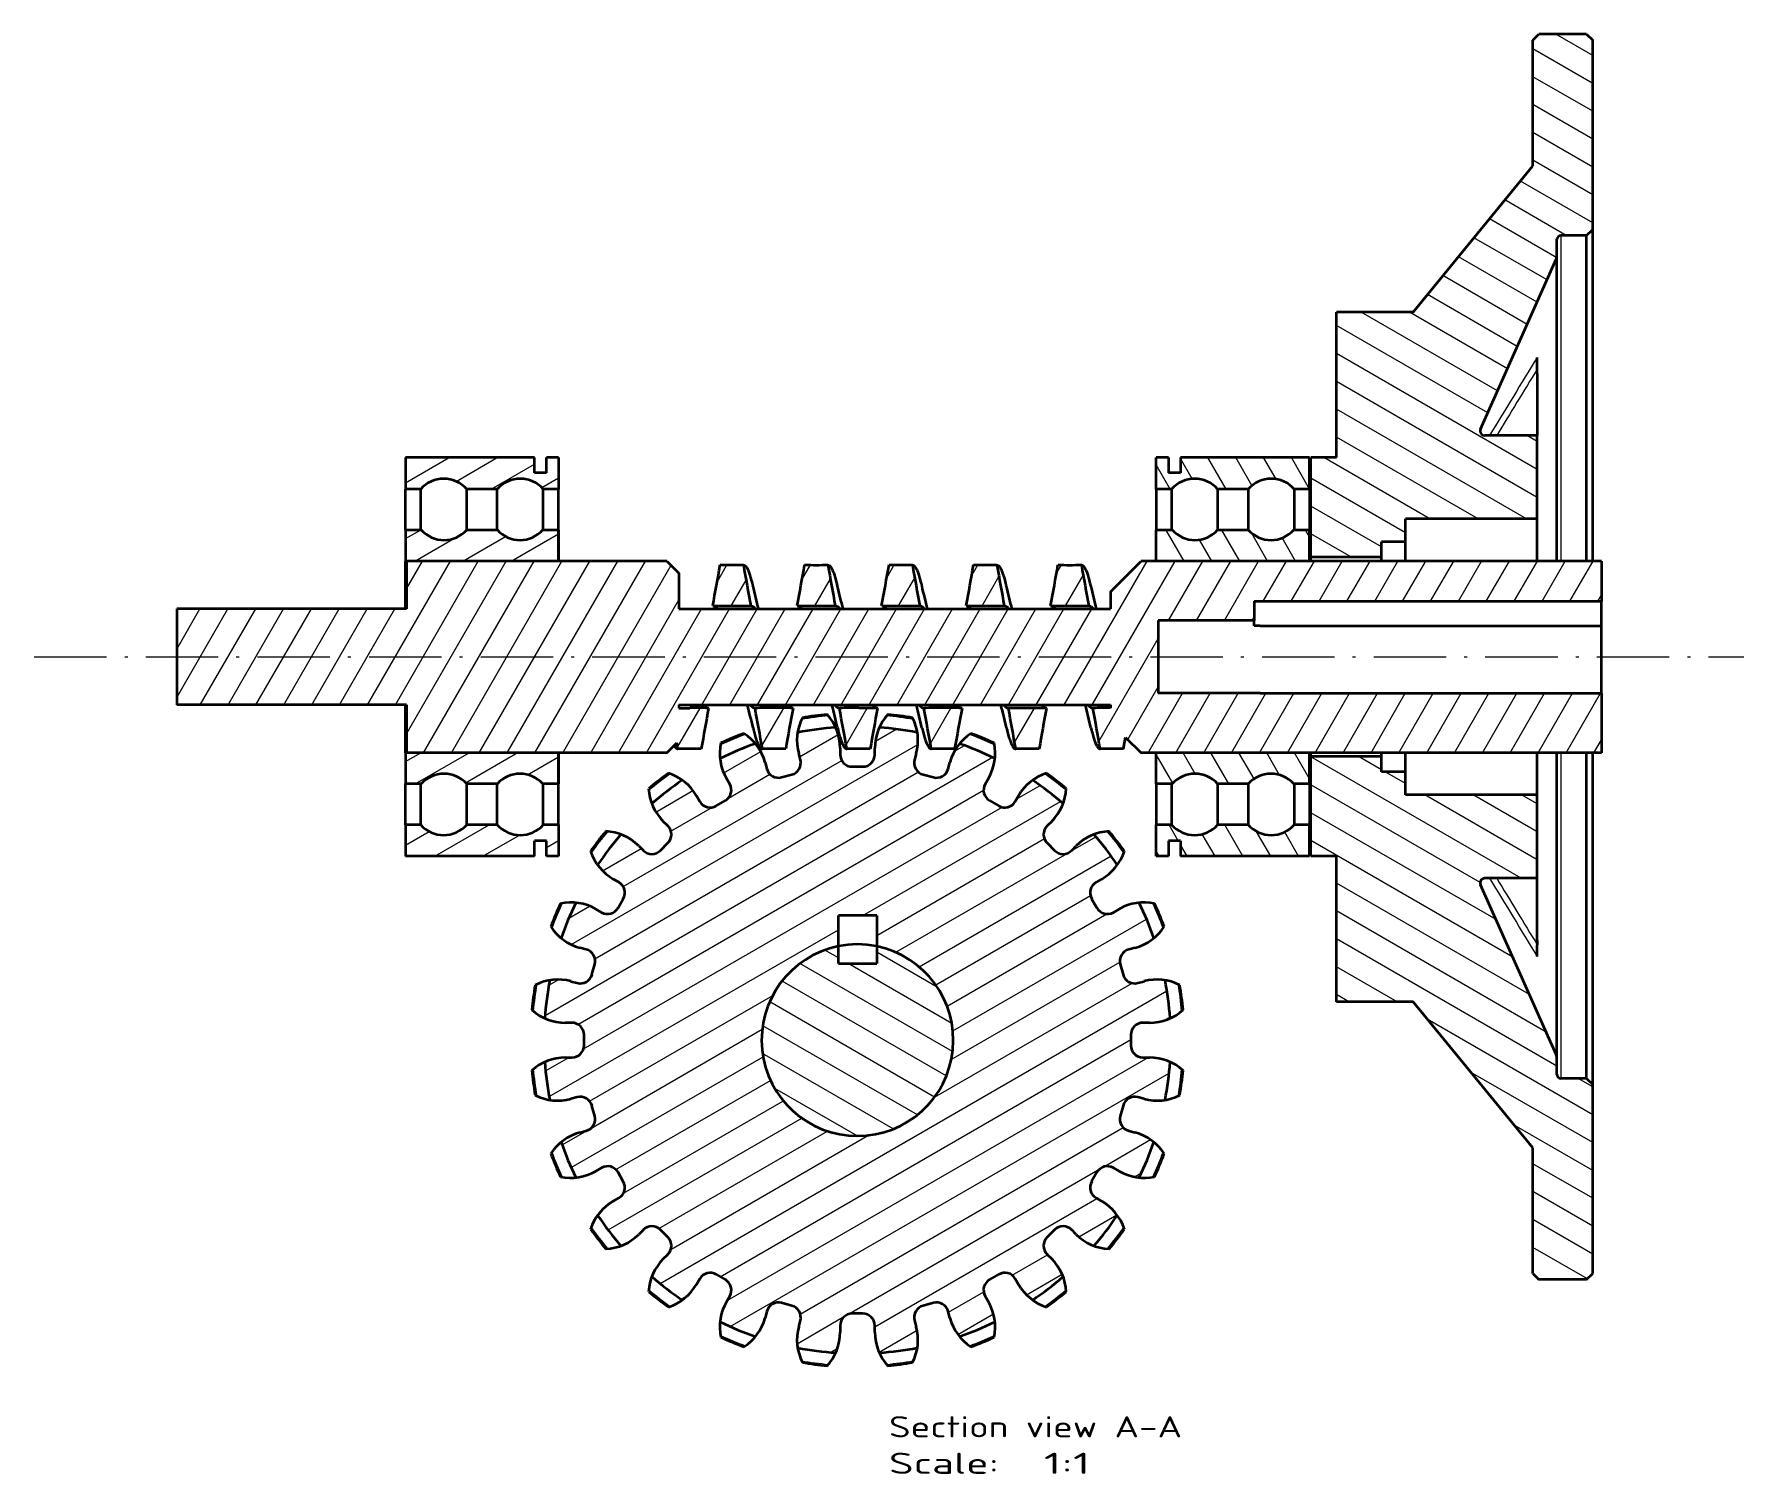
# Model space of a CAD drawing. Header units: millimetres. Extents: x -398 to 321, y -143 to 282.
# Drawn here: x -397.9 to -114.5, y -27.4 to 211.1 of the extents above; entities that cross this region are included whole.
import ezdxf
from ezdxf.enums import TextEntityAlignment as Align

# ---------------------------------------------------------------- set-up
doc = ezdxf.new("R2010")
doc.units = ezdxf.units.MM
doc.linetypes.add('DASHDOT', pattern=[18.5, 12, -3, 0.5, -3])
doc.layers.get('0').update_dxf_attribs({"lineweight": 13})
doc.styles.get("Standard").update_dxf_attribs({"font": 'isocp.shx'})

# ---------------------------------------------------------------- blocks, each defined once
blk = doc.blocks.new('BLOCK4')
at = {"color": 7, "lineweight": 13}
for s, width, p, p2 in [('Section view A-A', 1.037218, (120.44, 17.52), (169.01, 17.52)), ('Scale:', 1.228054, (120.44, 11.47), (138.65, 11.47)), ('  1:1', 1.097358, (138.65, 11.47), (153.83, 11.47))]:
    blk.add_text(s, height=3.5, dxfattribs=dict(at, width=width)).set_placement(p, p2, align=Align.FIT)
blk = doc.blocks.new('BLOCK5')
at = {"color": 7, "lineweight": 35}
for p, q in [((227.12, 249.03), (228.12, 250.03)), ((236.06, 250.03), (228.12, 250.03)), ((236.06, 250.03), (237.06, 249.03)), ((227.12, 228.19), (227.12, 249.03)), ((237.06, 217.69), (237.06, 249.03)), ((207.29, 203.99), (227.12, 228.19)), ((231.09, 213.04), (231.09, 215.93)), ((236.06, 216.69), (231.85, 216.69)), ((236.06, 216.69), (237.06, 217.69)), ((236.06, 162.71), (236.06, 216.69)), ((237.06, 162.71), (237.06, 217.69)), ((218.47, 184.59), (231.02, 212.73)), ((231.09, 162.71), (231.09, 213.04)), ((194.59, 179.86), (194.59, 203.99)), ((207.29, 203.99), (194.59, 203.99)), ((227.88, 194.54), (227.88, 196.47)), ((227.88, 193.82), (227.88, 194.54)), ((227.88, 193.82), (227.88, 183.52)), ((227.88, 183.52), (219.17, 183.52)), ((227.88, 169.7), (227.88, 183.52)), ((40.28, 179.86), (40.28, 174.65)), ((61.67, 179.86), (40.28, 179.86)), ((61.67, 177.32), (61.67, 179.86)), ((65.68, 179.86), (63.68, 179.86)), ((63.68, 177.32), (63.68, 179.86)), ((65.68, 179.86), (65.68, 174.65)), ((164.74, 174.65), (164.74, 179.86)), ((166.75, 179.86), (164.74, 179.86)), ((166.75, 179.86), (166.75, 177.32)), ((190.14, 179.86), (168.76, 179.86)), ((168.76, 179.86), (168.76, 177.32)), ((190.14, 174.65), (190.14, 179.86)), ((194.59, 179.86), (190.37, 179.86)), ((190.37, 163.35), (190.37, 179.86)), ((63.68, 177.32), (61.67, 177.32)), ((168.76, 177.32), (166.75, 177.32)), ((40.28, 167.87), (40.28, 174.65)), ((42.82, 174.65), (40.28, 174.65)), ((42.82, 167.87), (42.82, 174.65)), ((50.44, 167.87), (50.44, 174.65)), ((55.52, 174.65), (50.44, 174.65)), ((55.52, 174.61), (55.52, 174.65)), ((55.52, 171.65), (55.52, 174.61)), ((63.14, 174.61), (63.14, 174.65)), ((65.68, 174.65), (63.14, 174.65)), ((63.14, 171.65), (63.14, 174.61)), ((65.68, 162.71), (65.68, 174.65)), ((164.74, 174.65), (164.74, 171.24)), ((167.28, 174.65), (164.74, 174.65)), ((167.28, 174.65), (167.28, 172.24)), ((174.9, 174.65), (174.9, 172.24)), ((179.98, 174.65), (174.9, 174.65)), ((179.98, 174.65), (179.98, 171.24)), ((187.6, 174.65), (187.6, 171.24)), ((190.14, 174.65), (187.6, 174.65)), ((190.14, 174.65), (190.14, 171.24)), ((55.52, 167.87), (55.52, 171.65)), ((63.14, 167.87), (63.14, 171.65)), ((164.74, 171.24), (164.74, 167.87)), ((167.28, 172.24), (167.28, 171.24)), ((167.28, 171.24), (167.28, 167.87)), ((174.9, 172.24), (174.9, 171.24)), ((174.9, 171.24), (174.9, 167.87)), ((179.98, 171.24), (179.98, 167.87)), ((187.6, 171.24), (187.6, 167.87)), ((190.14, 171.24), (190.14, 162.71)), ((40.28, 167.87), (40.28, 162.71)), ((42.92, 167.87), (40.28, 167.87)), ((55.52, 167.87), (50.44, 167.87)), ((65.68, 167.87), (63.05, 167.87)), ((65.68, 167.87), (65.68, 162.71)), ((164.74, 162.71), (164.74, 167.87)), ((167.38, 167.87), (164.74, 167.87)), ((179.98, 167.87), (174.9, 167.87)), ((190.14, 167.87), (187.51, 167.87)), ((190.14, 162.71), (190.14, 167.87)), ((227.88, 169.7), (206.03, 169.7)), ((206.03, 165.89), (206.03, 169.7)), ((227.88, 162.71), (227.88, 169.7)), ((206.03, 165.89), (202.07, 165.89)), ((202.07, 163.35), (202.07, 165.89)), ((206.03, 162.71), (206.03, 165.89)), ((40.28, 154.79), (40.28, 162.71)), ((65.68, 162.71), (40.28, 162.71)), ((83.61, 162.71), (40.48, 162.71)), ((40.48, 162.71), (40.48, 154.79)), ((83.61, 162.71), (85.61, 160.71)), ((157.12, 157.63), (162.2, 162.71)), ((238.5, 162.71), (162.2, 162.71)), ((190.14, 162.71), (164.74, 162.71)), ((190.37, 162.71), (190.37, 163.35)), ((202.07, 163.35), (190.37, 163.35)), ((202.07, 162.71), (202.07, 163.35)), ((238.5, 162.71), (238.5, 156.05)), ((85.61, 160.71), (85.61, 154.79)), ((157.12, 157.63), (157.12, 154.79)), ((180.94, 156.05), (238.5, 156.05)), ((180.94, 156.05), (180.94, 152.87)), ((238.5, 151.97), (238.5, 156.05)), ((40.48, 154.79), (2.38, 154.79)), ((2.38, 154.79), (2.38, 138.89)), ((85.61, 154.79), (157.12, 154.79)), ((180.94, 152.87), (165.07, 152.87)), ((165.07, 152.87), (165.07, 140.81)), ((180.94, 151.97), (180.94, 152.87)), ((181.96, 151.97), (180.94, 151.97)), ((181.96, 151.97), (238.5, 151.97)), ((238.5, 141.54), (238.5, 151.97)), ((40.48, 138.89), (2.38, 138.89)), ((40.28, 130.96), (40.28, 138.89)), ((40.48, 138.89), (40.48, 130.96)), ((85.61, 138.89), (157.12, 138.89)), ((85.61, 138.89), (85.61, 138.37)), ((157.12, 138.89), (157.12, 138.37)), ((181.96, 140.81), (165.07, 140.81)), ((181.96, 140.81), (238.5, 140.81)), ((238.5, 140.81), (238.5, 141.54)), ((238.5, 140.81), (238.5, 130.96)), ((85.61, 138.37), (87.41, 138.37)), ((159.31, 131.6), (159.65, 133.51)), ((159.65, 133.51), (162.2, 130.96)), ((40.28, 130.96), (40.28, 125.8)), ((65.68, 130.96), (40.28, 130.96)), ((83.61, 130.96), (40.48, 130.96)), ((65.68, 119.03), (65.68, 130.96)), ((65.68, 130.96), (65.68, 125.8)), ((83.61, 130.96), (85.27, 132.62)), ((85.45, 131.6), (85.27, 132.62)), ((105.74, 129.79), (105.47, 130.83)), ((112.33, 131.73), (112.33, 130.66)), ((118.09, 130.66), (118.09, 131.73)), ((124.96, 130.83), (124.68, 129.79)), ((238.5, 130.96), (162.2, 130.96)), ((190.14, 130.96), (164.74, 130.96)), ((164.74, 125.8), (164.74, 130.96)), ((190.14, 130.96), (190.14, 119.03)), ((190.14, 125.8), (190.14, 130.96)), ((190.37, 130.33), (190.37, 130.96)), ((202.07, 130.33), (202.07, 130.96)), ((206.03, 127.79), (206.03, 130.96)), ((227.88, 123.98), (227.88, 130.96)), ((231.09, 128.2), (231.09, 130.96)), ((236.06, 127.17), (236.06, 130.96)), ((237.06, 126.89), (237.06, 130.96)), ((99.91, 129.34), (100.18, 128.3)), ((114.33, 128.66), (116.09, 128.66)), ((130.24, 128.3), (130.52, 129.34)), ((190.37, 113.82), (190.37, 130.33)), ((202.07, 130.33), (190.37, 130.33)), ((202.07, 127.79), (202.07, 130.33)), ((206.03, 127.79), (202.07, 127.79)), ((206.03, 123.98), (206.03, 127.79)), ((231.09, 80.64), (231.09, 128.2)), ((40.28, 119.03), (40.28, 125.8)), ((42.92, 125.8), (40.28, 125.8)), ((42.82, 119.03), (42.82, 125.8)), ((50.44, 119.03), (50.44, 125.8)), ((55.52, 125.8), (50.44, 125.8)), ((55.52, 123.56), (55.52, 125.8)), ((65.68, 125.8), (63.05, 125.8)), ((63.14, 123.56), (63.14, 125.8)), ((94.04, 125.76), (93.51, 126.69)), ((102.63, 126.89), (104.33, 127.34)), ((126.09, 127.34), (127.79, 126.89)), ((136.92, 126.69), (136.38, 125.76)), ((164.74, 125.8), (164.74, 119.03)), ((167.38, 125.8), (164.74, 125.8)), ((167.28, 125.8), (167.28, 124.34)), ((174.9, 125.8), (174.9, 124.34)), ((179.98, 125.8), (174.9, 125.8)), ((179.98, 125.8), (179.98, 119.03)), ((190.14, 125.8), (187.51, 125.8)), ((187.6, 125.8), (187.6, 119.03)), ((236.06, 76.99), (236.06, 127.17)), ((237.06, 75.99), (237.06, 126.89)), ((55.52, 119.38), (55.52, 123.56)), ((63.14, 119.38), (63.14, 123.56)), ((88.52, 123.81), (89.06, 122.88)), ((91.79, 122.15), (93.31, 123.03)), ((137.11, 123.03), (138.63, 122.15)), ((141.37, 122.88), (141.9, 123.81)), ((167.28, 124.34), (167.28, 119.64)), ((174.9, 124.34), (174.9, 119.64)), ((227.88, 123.98), (206.03, 123.98)), ((227.88, 110.16), (227.88, 123.98)), ((42.82, 119.03), (40.28, 119.03)), ((40.28, 119.03), (40.28, 113.82)), ((55.52, 119.03), (50.44, 119.03)), ((55.52, 119.03), (55.52, 119.38)), ((63.14, 119.03), (63.14, 119.38)), ((65.68, 119.03), (63.14, 119.03)), ((65.68, 119.03), (65.68, 113.82)), ((83.78, 118.83), (83.03, 119.59)), ((147.4, 119.59), (146.64, 118.83)), ((167.28, 119.03), (164.74, 119.03)), ((164.74, 113.82), (164.74, 119.03)), ((167.28, 119.64), (167.28, 119.03)), ((174.9, 119.64), (174.9, 119.03)), ((179.98, 119.03), (174.9, 119.03)), ((190.14, 119.03), (187.6, 119.03)), ((190.14, 113.82), (190.14, 119.03)), ((63.68, 116.36), (61.67, 116.36)), ((61.67, 113.82), (61.67, 116.36)), ((63.68, 113.82), (63.68, 116.36)), ((166.75, 116.36), (166.75, 113.82)), ((168.76, 116.36), (166.75, 116.36)), ((168.76, 116.36), (168.76, 113.82)), ((61.67, 113.82), (40.28, 113.82)), ((65.68, 113.82), (63.68, 113.82)), ((78.96, 115.52), (79.72, 114.76)), ((82.54, 114.76), (83.78, 116.01)), ((146.64, 116.01), (147.88, 114.76)), ((150.71, 114.76), (151.47, 115.52)), ((166.75, 113.82), (164.74, 113.82)), ((190.14, 113.82), (168.76, 113.82)), ((194.59, 113.82), (190.37, 113.82)), ((194.59, 89.69), (194.59, 113.82)), ((75.67, 109.49), (74.74, 110.03)), ((155.68, 110.03), (154.76, 109.49)), ((231.02, 80.95), (218.47, 109.08)), ((227.88, 110.16), (219.17, 110.16)), ((227.88, 99.86), (227.88, 110.16)), ((71.86, 105.04), (72.79, 104.51)), ((75.52, 105.24), (76.4, 106.76)), ((154.02, 106.76), (154.9, 105.24)), ((157.63, 104.51), (158.56, 105.04)), ((112.04, 98.89), (112.04, 103.99)), ((118.39, 103.99), (112.04, 103.99)), ((118.39, 103.99), (118.39, 98.89)), ((227.88, 99.86), (227.88, 99.14)), ((70.25, 98.37), (69.21, 98.64)), ((112.04, 96.04), (112.04, 98.89)), ((118.39, 98.89), (118.39, 96.04)), ((161.21, 98.64), (160.18, 98.37)), ((227.88, 97.21), (227.88, 99.14)), ((71.21, 94.22), (71.66, 95.92)), ((112.04, 96.04), (118.39, 96.04)), ((158.76, 95.92), (159.22, 94.22)), ((67.72, 93.08), (68.76, 92.81)), ((161.67, 92.81), (162.7, 93.08)), ((207.29, 89.69), (194.59, 89.69)), ((227.12, 65.48), (207.29, 89.69)), ((67.89, 86.22), (66.82, 86.22)), ((163.61, 86.22), (162.53, 86.22)), ((69.89, 82.46), (69.89, 84.22)), ((160.53, 84.22), (160.53, 82.46)), ((66.82, 80.46), (67.89, 80.46)), ((162.53, 80.46), (163.61, 80.46)), ((231.09, 77.75), (231.09, 80.64)), ((236.06, 76.99), (231.85, 76.99)), ((236.06, 76.99), (237.06, 75.99)), ((68.76, 73.87), (67.72, 73.59)), ((162.7, 73.59), (161.67, 73.87)), ((237.06, 44.65), (237.06, 75.99)), ((71.66, 70.76), (71.21, 72.46)), ((159.22, 72.46), (158.76, 70.76)), ((69.21, 68.03), (70.25, 68.31)), ((160.18, 68.31), (161.21, 68.03)), ((227.12, 44.65), (227.12, 65.48)), ((72.79, 62.17), (71.86, 61.63)), ((76.4, 59.92), (75.52, 61.44)), ((154.9, 61.44), (154.02, 59.92)), ((158.56, 61.63), (157.63, 62.17)), ((74.74, 56.65), (75.67, 57.18)), ((154.76, 57.18), (155.68, 56.65)), ((79.72, 51.91), (78.96, 51.15)), ((83.78, 50.67), (82.54, 51.91)), ((147.88, 51.91), (146.64, 50.67)), ((151.47, 51.15), (150.71, 51.91)), ((83.03, 47.08), (83.78, 47.84)), ((146.64, 47.84), (147.4, 47.08)), ((89.06, 43.79), (88.52, 42.87)), ((93.31, 43.65), (91.79, 44.53)), ((138.63, 44.53), (137.11, 43.65)), ((141.9, 42.87), (141.37, 43.79)), ((227.12, 44.65), (228.12, 43.65)), ((236.06, 43.65), (228.12, 43.65)), ((236.06, 43.65), (237.06, 44.65)), ((93.51, 39.99), (94.04, 40.92)), ((104.33, 39.33), (102.63, 39.79)), ((127.79, 39.79), (126.09, 39.33)), ((136.38, 40.92), (136.92, 39.99)), ((100.18, 38.37), (99.91, 37.34)), ((105.47, 35.85), (105.74, 36.88)), ((116.09, 38.02), (114.33, 38.02)), ((124.68, 36.88), (124.96, 35.85)), ((130.52, 37.34), (130.24, 38.37)), ((112.33, 36.02), (112.33, 34.94)), ((118.09, 34.94), (118.09, 36.02))]:
    blk.add_line(p, q, dxfattribs=at)
at = {"color": 7, "lineweight": 13}
for p, q in [((231.85, 162.71), (231.85, 216.69)), ((231.02, 162.71), (231.02, 212.73)), ((218.47, 184.59), (218.47, 183.97)), ((231.02, 128.29), (231.02, 130.96)), ((231.85, 127.17), (231.85, 130.96)), ((231.02, 80.95), (231.02, 128.29)), ((231.85, 76.99), (231.85, 127.17)), ((218.47, 109.71), (218.47, 109.08))]:
    blk.add_line(p, q, dxfattribs=at)
at = {"color": 7, "lineweight": 35}
for centre, radius, start, end in [((231.85, 215.93), 0.762, 90, 180), ((230.32, 213.04), 0.762, 335.9609, 359.9999), ((219.17, 184.28), 0.762, 155.9606, 180.1011), ((219.17, 184.28), 0.762, 180.1008, 270), ((46.63, 171.29), 5.08, 41.4097, 138.5904), ((59.33, 171.29), 5.08, 41.4097, 138.5904), ((171.09, 171.29), 5.08, 41.4096, 138.5904), ((183.79, 171.29), 5.08, 41.4097, 138.5904), ((46.68, 171.29), 5.08, 222.1987, 317.8013), ((59.29, 171.29), 5.08, 222.1987, 317.8013), ((171.14, 171.29), 5.08, 222.1987, 317.8013), ((183.75, 171.29), 5.08, 222.1987, 317.8013), ((-544.98, 273.48), 647.09, 349.47717, 350.08638), ((94.38, 1305.04), 1142.96, 269.9031, 270.09693), ((733.46, 273.44), 646.81, 189.91372, 190.52319), ((-530.97, 273.48), 647.08, 349.47717, 350.08638), ((108.38, 1305.04), 1142.97, 269.9031, 270.09693), ((747.46, 273.44), 646.81, 189.91372, 190.5232), ((-516.99, 273.48), 647.09, 349.47719, 350.08639), ((122.38, 1305.03), 1142.95, 269.90312, 270.09695), ((761.47, 273.44), 646.82, 189.91373, 190.52319), ((-502.98, 273.48), 647.09, 349.47719, 350.0864), ((136.38, 1305.03), 1142.95, 269.9031, 270.09693), ((775.47, 273.44), 646.81, 189.91373, 190.5232), ((-488.93, 273.47), 647.03, 349.47715, 350.0864), ((150.38, 1305.02), 1142.95, 269.90313, 270.09696), ((789.54, 273.45), 646.88, 189.91377, 190.52317), ((217.32, 185.69), 122.5, 192.7895, 194.6111), ((231.32, 185.69), 122.5, 192.7895, 194.6111), ((245.31, 185.69), 122.5, 192.7894, 194.6111), ((259.32, 185.69), 122.5, 192.7894, 194.6111), ((273.32, 185.69), 122.5, 192.7895, 194.6111), ((94.38, 807.74), 652.44, 269.72289, 269.99734), ((94.38, 807.73), 652.43, 269.99744, 270.27715), ((108.38, 807.75), 652.45, 269.72289, 269.9971), ((108.38, 807.73), 652.43, 269.99721, 270.27714), ((122.38, 807.73), 652.43, 269.7229, 269.99741), ((122.38, 807.73), 652.43, 269.99752, 270.27716), ((136.38, 807.74), 652.44, 269.72288, 269.99672), ((136.38, 807.73), 652.43, 269.99682, 270.27714), ((150.38, 807.76), 652.46, 269.72292, 269.99728), ((150.38, 807.75), 652.45, 269.99738, 270.27716), ((-21.69, 107.96), 122.63, 12.7905, 14.6096), ((-7.69, 107.95), 122.64, 12.7905, 14.6096), ((6.31, 107.96), 122.63, 12.7904, 14.6096), ((20.31, 107.95), 122.64, 12.7905, 14.6095), ((34.31, 107.95), 122.64, 12.7905, 14.6096), ((87.38, -514.06), 652.44, 89.72288, 89.99725), ((726.72, 20.19), 647.07, 169.47716, 170.08639), ((101.38, -514.05), 652.43, 89.9973, 90.27714), ((-537.73, 20.23), 646.84, 9.91372, 10.52317), ((101.38, -514.06), 652.44, 89.72288, 89.9972), ((740.71, 20.2), 647.06, 169.47716, 170.08639), ((113.49, 132.98), 8.31, 152.9179, 195), ((115.21, 83.34), 54.19, 95.3141, 99.686), ((104.03, 131.73), 8.31, 0, 42.0821), ((115.38, -514.08), 652.46, 89.99679, 90.27712), ((-523.71, 20.24), 646.81, 9.91372, 10.52319), ((115.38, -514.1), 652.47, 89.72289, 89.99669), ((754.74, 20.19), 647.09, 169.47718, 170.08639), ((126.4, 131.73), 8.31, 137.9179, 180), ((115.21, 83.34), 54.19, 80.3141, 84.686), ((116.93, 132.98), 8.31, 345, 27.0821), ((129.38, -514.07), 652.45, 89.99807, 90.27717), ((-509.66, 20.25), 646.76, 9.91372, 10.52324), ((129.38, -514.07), 652.45, 89.72292, 89.99797), ((768.78, 20.18), 647.13, 169.47721, 170.08638), ((143.38, -514.09), 652.46, 89.99667, 90.27713), ((-495.7, 20.24), 646.8, 9.91373, 10.52321), ((143.38, -514.1), 652.47, 89.7229, 89.99657), ((782.76, 20.19), 647.11, 169.4772, 170.08639), ((157.38, -514.08), 652.46, 90.02318, 90.27714), ((-481.73, 20.23), 646.83, 9.91374, 10.52319), ((115.21, 83.34), 54.19, 110.3141, 114.686), ((91.88, 127.19), 8.31, 15, 57.0821), ((115.21, 83.34), 51.94, 93.9912, 101.0089), ((115.21, 83.34), 51.94, 78.9912, 86.0089), ((138.54, 127.19), 8.31, 122.9179, 165), ((115.21, 83.34), 54.19, 65.3141, 69.686), ((87.38, -1011.36), 1142.95, 89.9031, 90.09693), ((100.7, 130.84), 8.31, 167.9179, 210), ((115.21, 83.34), 51.94, 108.9912, 116.0089), ((101.38, -1011.36), 1142.96, 89.9031, 90.09693), ((114.33, 130.66), 2, 180, 270), ((115.38, -1011.42), 1143.02, 89.90309, 90.09691), ((116.09, 130.66), 2, 270, 0), ((129.38, -1011.41), 1143, 89.90309, 90.09691), ((115.21, 83.34), 51.94, 63.9912, 71.0089), ((129.72, 130.84), 8.31, 330, 12.0821), ((143.38, -1011.39), 1142.99, 89.9031, 90.09693), ((157.38, -1011.32), 1142.91, 89.9031, 90.09693), ((115.21, 83.34), 54.19, 125.3141, 129.686), ((81.33, 119.66), 8.31, 30, 72.0821), ((102.12, 128.82), 2, 195, 285), ((103.81, 129.27), 2, 285, 15), ((126.61, 129.27), 2, 165, 255), ((128.31, 128.82), 2, 255, 345), ((149.09, 119.66), 8.31, 107.9179, 150), ((115.21, 83.34), 54.19, 50.3141, 54.686), ((46.68, 122.39), 5.08, 42.1987, 137.8013), ((59.29, 122.39), 5.08, 42.1987, 137.8013), ((88.9, 125.47), 8.31, 182.9179, 225), ((115.21, 83.34), 51.94, 123.9912, 131.0089), ((92.31, 124.76), 2, 300, 30), ((138.11, 124.76), 2, 150, 240), ((115.21, 83.34), 51.94, 48.9912, 56.0089), ((141.52, 125.47), 8.31, 315, 357.0821), ((171.14, 122.39), 5.08, 42.1987, 137.8013), ((183.75, 122.39), 5.08, 42.1987, 137.8013), ((90.79, 123.88), 2, 210, 300), ((139.63, 123.88), 2, 240, 330), ((46.63, 122.39), 5.08, 221.4097, 318.5904), ((59.33, 122.39), 5.08, 221.4097, 318.5904), ((171.09, 122.39), 5.08, 221.4097, 318.5904), ((183.79, 122.39), 5.08, 221.4097, 318.5904), ((115.21, 83.34), 54.19, 140.3141, 144.686), ((115.21, 83.34), 51.94, 138.9912, 146.0089), ((73.08, 109.65), 8.31, 45, 87.0821), ((82.37, 117.42), 2, 315, 45), ((148.05, 117.42), 2, 135, 225), ((157.34, 109.65), 8.31, 92.9179, 135), ((115.21, 83.34), 51.94, 33.9912, 41.0089), ((115.21, 83.34), 54.19, 35.3141, 39.686), ((78.89, 117.22), 8.31, 197.9179, 240), ((81.13, 116.18), 2, 225, 315), ((149.29, 116.18), 2, 225, 315), ((151.53, 117.22), 8.31, 300, 342.0821), ((74.67, 107.76), 2, 330, 60), ((155.76, 107.76), 2, 120, 210), ((219.17, 109.39), 0.762, 90, 179.8992), ((219.17, 109.39), 0.762, 179.8989, 204.0394), ((115.21, 83.34), 54.19, 155.3141, 159.686), ((67.71, 97.85), 8.31, 60, 102.0821), ((115.21, 83.34), 51.94, 153.9912, 161.0089), ((73.79, 106.24), 2, 240, 330), ((156.63, 106.24), 2, 210, 300), ((162.71, 97.85), 8.31, 77.9179, 120), ((115.21, 83.34), 51.94, 18.9912, 26.0089), ((115.21, 83.34), 54.19, 20.3141, 24.686), ((71.36, 106.67), 8.31, 212.918, 255), ((159.06, 106.67), 8.31, 285, 327.0821), ((115.21, 83.34), 15.88, 78.4631, 101.537), ((115.21, 83.34), 15.88, 78.4631, 101.537), ((69.73, 96.43), 2, 345, 75), ((115.21, 83.34), 15.88, 101.5369, 78.463), ((115.21, 83.34), 15.88, 101.537, 78.4631), ((160.69, 96.43), 2, 105, 195), ((69.28, 94.74), 2, 255, 345), ((161.15, 94.74), 2, 195, 285), ((115.21, 83.34), 54.19, 170.3141, 174.686), ((65.57, 85.06), 8.31, 75, 117.0821), ((115.21, 83.34), 51.94, 168.9912, 176.0089), ((164.85, 85.06), 8.31, 62.9179, 105), ((115.21, 83.34), 51.94, 3.9912, 11.0089), ((115.21, 83.34), 54.19, 5.3141, 9.686), ((66.82, 94.52), 8.31, 227.918, 270), ((163.61, 94.52), 8.31, 270, 312.0821), ((67.89, 84.22), 2, 0, 90), ((162.53, 84.22), 2, 90, 180), ((67.89, 82.46), 2, 270, 0), ((162.53, 82.46), 2, 180, 270), ((66.82, 72.15), 8.31, 90, 132.0821), ((115.21, 83.34), 51.94, 183.9912, 191.0089), ((163.61, 72.15), 8.31, 47.9179, 90), ((115.21, 83.34), 51.94, 348.9912, 356.0089), ((230.32, 80.64), 0.762, 0.0001, 24.0391), ((115.21, 83.34), 54.19, 185.3141, 189.686), ((115.21, 83.34), 54.19, 350.3141, 354.686), ((231.85, 77.75), 0.762, 180, 270), ((65.57, 81.62), 8.31, 242.918, 285), ((69.28, 71.94), 2, 15, 105), ((161.15, 71.94), 2, 75, 165), ((164.85, 81.62), 8.31, 255, 297.0821), ((71.36, 60.01), 8.31, 105, 147.0821), ((69.73, 70.24), 2, 285, 15), ((160.69, 70.24), 2, 165, 255), ((159.06, 60.01), 8.31, 32.9179, 75), ((115.21, 83.34), 51.94, 198.9912, 206.0089), ((115.21, 83.34), 51.94, 333.9912, 341.0089), ((115.21, 83.34), 54.19, 200.3141, 204.686), ((73.79, 60.44), 2, 30, 120), ((156.63, 60.44), 2, 60, 150), ((115.21, 83.34), 54.19, 335.3141, 339.686), ((67.71, 68.83), 8.31, 257.918, 300), ((74.67, 58.92), 2, 300, 30), ((155.76, 58.92), 2, 150, 240), ((162.71, 68.83), 8.31, 240, 282.0821), ((78.89, 49.46), 8.31, 120, 162.0821), ((115.21, 83.34), 51.94, 213.9912, 221.0089), ((115.21, 83.34), 51.94, 318.9912, 326.0089), ((151.53, 49.46), 8.31, 17.9179, 60), ((115.21, 83.34), 54.19, 215.3141, 219.686), ((73.08, 57.03), 8.31, 272.918, 315), ((81.13, 50.5), 2, 45, 135), ((149.29, 50.5), 2, 45, 135), ((157.34, 57.03), 8.31, 225, 267.0821), ((115.21, 83.34), 54.19, 320.3141, 324.686), ((82.37, 49.26), 2, 315, 45), ((148.05, 49.26), 2, 135, 225), ((88.9, 41.21), 8.31, 135, 177.0821), ((141.52, 41.21), 8.31, 2.918, 45), ((115.21, 83.34), 51.94, 228.9912, 236.0089), ((81.33, 47.02), 8.31, 287.918, 330), ((90.79, 42.79), 2, 60, 150), ((92.31, 41.92), 2, 330, 60), ((138.11, 41.92), 2, 120, 210), ((139.63, 42.79), 2, 30, 120), ((149.09, 47.02), 8.31, 210, 252.0821), ((115.21, 83.34), 51.94, 303.9912, 311.0089), ((115.21, 83.34), 54.19, 230.3141, 234.686), ((100.7, 35.84), 8.31, 150, 192.0821), ((102.12, 37.86), 2, 75, 165), ((128.31, 37.86), 2, 15, 105), ((129.72, 35.84), 8.31, 347.918, 30), ((115.21, 83.34), 54.19, 305.3141, 309.686), ((91.88, 39.49), 8.31, 302.918, 345), ((103.81, 37.4), 2, 345, 75), ((114.33, 36.02), 2, 90, 180), ((116.09, 36.02), 2, 0, 90), ((126.61, 37.4), 2, 105, 195), ((138.54, 39.49), 8.31, 195, 237.0821), ((115.21, 83.34), 51.94, 243.9912, 251.0089), ((115.21, 83.34), 54.19, 245.3141, 249.686), ((113.49, 33.7), 8.31, 165, 207.0821), ((104.03, 34.94), 8.31, 317.918, 0), ((126.4, 34.94), 8.31, 180, 222.0821), ((116.93, 33.7), 8.31, 332.918, 15), ((115.21, 83.34), 51.94, 288.9912, 296.0089), ((115.21, 83.34), 54.19, 290.3141, 294.686), ((115.21, 83.34), 51.94, 258.9912, 266.0089), ((115.21, 83.34), 51.94, 273.9912, 281.0089), ((115.21, 83.34), 54.19, 260.3141, 264.686), ((115.21, 83.34), 54.19, 275.3141, 279.686)]:
    blk.add_arc(centre, radius, start, end, dxfattribs=at)
at = {"color": 7, "lineweight": 13}
for centre, radius, start, end in [((1369.67, -508.96), 1342.13, 148.29112, 148.93868), ((1342.7, -492.29), 1309.41, 148.36354, 148.92813), ((115.21, 83.34), 53.94, 95.1228, 99.8772), ((115.21, 83.34), 53.94, 80.1228, 84.8772), ((115.21, 83.34), 53.94, 110.1228, 114.8772), ((115.21, 83.34), 53.94, 65.1228, 69.8772), ((115.21, 83.34), 53.94, 125.1228, 129.8772), ((115.21, 83.34), 53.94, 50.1228, 54.8772), ((115.21, 83.34), 53.94, 140.1228, 144.8772), ((115.21, 83.34), 53.94, 35.1228, 39.8772), ((1369.67, 802.64), 1342.13, 211.06135, 211.70892), ((1342.7, 785.96), 1309.41, 211.07191, 211.6365), ((115.21, 83.34), 53.94, 155.1228, 159.8772), ((115.21, 83.34), 53.94, 20.1228, 24.8772), ((115.21, 83.34), 53.94, 170.1228, 174.8772), ((115.21, 83.34), 53.94, 5.1228, 9.8772), ((115.21, 83.34), 53.94, 185.1228, 189.8772), ((115.21, 83.34), 53.94, 350.1228, 354.8772), ((115.21, 83.34), 53.94, 200.1228, 204.8772), ((115.21, 83.34), 53.94, 335.1228, 339.8772), ((115.21, 83.34), 53.94, 215.1228, 219.8772), ((115.21, 83.34), 53.94, 320.1228, 324.8772), ((115.21, 83.34), 53.94, 230.1228, 234.8772), ((115.21, 83.34), 53.94, 305.1228, 309.8772), ((115.21, 83.34), 53.94, 245.1228, 249.8772), ((115.21, 83.34), 53.94, 290.1228, 294.8772), ((115.21, 83.34), 53.94, 260.1228, 264.8772), ((115.21, 83.34), 53.94, 275.1228, 279.8772)]:
    blk.add_arc(centre, radius, start, end, dxfattribs=at)
at = {"color": 7, "lineweight": 35}
for points, knots in [([(96.31, 162.08), (96.35, 162.07), (96.44, 162.06), (96.56, 161.99), (96.68, 161.88), (96.8, 161.73), (96.91, 161.53), (97.03, 161.3), (97.15, 161.02), (97.27, 160.71), (97.39, 160.35), (97.5, 159.96), (97.62, 159.53), (97.72, 159.15), (97.8, 158.82), (97.83, 158.66), (97.85, 158.57)], [0, 0, 0, 0, 0.120602, 0.25577, 0.416017, 0.607557, 0.83377, 1.096391, 1.396192, 1.73334, 2.107593, 2.518408, 2.965009, 3.446421, 3.699835, 3.961516, 3.961516, 3.961516, 3.961516]), ([(110.31, 162.08), (110.35, 162.07), (110.44, 162.06), (110.56, 161.99), (110.68, 161.88), (110.8, 161.73), (110.91, 161.53), (111.03, 161.3), (111.15, 161.02), (111.27, 160.71), (111.39, 160.35), (111.5, 159.96), (111.62, 159.53), (111.72, 159.15), (111.8, 158.82), (111.83, 158.66), (111.85, 158.57)], [0, 0, 0, 0, 0.120619, 0.255807, 0.416078, 0.607642, 0.833873, 1.096502, 1.396298, 1.733426, 2.107645, 2.518418, 2.964977, 3.446365, 3.699777, 3.961464, 3.961464, 3.961464, 3.961464]), ([(124.31, 162.08), (124.35, 162.07), (124.44, 162.06), (124.56, 161.99), (124.68, 161.88), (124.8, 161.73), (124.91, 161.53), (125.03, 161.3), (125.15, 161.02), (125.27, 160.71), (125.39, 160.35), (125.5, 159.96), (125.62, 159.53), (125.72, 159.15), (125.8, 158.82), (125.83, 158.66), (125.85, 158.57)], [0, 0, 0, 0, 0.120607, 0.255784, 0.416047, 0.60761, 0.83385, 1.096498, 1.396318, 1.73347, 2.107709, 2.51849, 2.965043, 3.446409, 3.699803, 3.961467, 3.961467, 3.961467, 3.961467]), ([(138.31, 162.08), (138.35, 162.07), (138.44, 162.06), (138.56, 161.99), (138.68, 161.88), (138.8, 161.73), (138.91, 161.53), (139.03, 161.3), (139.15, 161.02), (139.27, 160.71), (139.39, 160.35), (139.5, 159.96), (139.62, 159.53), (139.72, 159.15), (139.8, 158.82), (139.83, 158.66), (139.85, 158.57)], [0, 0, 0, 0, 0.120599, 0.255771, 0.416034, 0.607603, 0.833858, 1.096527, 1.396373, 1.733549, 2.107802, 2.518584, 2.965119, 3.446445, 3.699813, 3.961447, 3.961447, 3.961447, 3.961447]), ([(152.31, 162.08), (152.35, 162.07), (152.44, 162.06), (152.56, 161.99), (152.68, 161.88), (152.8, 161.73), (152.91, 161.53), (153.03, 161.3), (153.15, 161.02), (153.27, 160.71), (153.39, 160.35), (153.5, 159.96), (153.62, 159.53), (153.72, 159.15), (153.8, 158.82), (153.83, 158.66), (153.85, 158.57)], [0, 0, 0, 0, 0.120595, 0.255758, 0.416002, 0.607544, 0.833763, 1.096396, 1.396214, 1.733382, 2.107652, 2.518473, 2.965061, 3.446445, 3.69984, 3.9615, 3.9615, 3.9615, 3.9615]), ([(91.23, 155.31), (91.27, 155.31), (91.36, 155.3), (91.49, 155.25), (91.62, 155.18), (91.76, 155.07), (91.89, 154.94), (91.97, 154.84), (92.01, 154.79)], [0, 0, 0, 0, 0.1312817, 0.2689348, 0.4183215, 0.5835272, 0.7674029, 0.9718044, 0.9718044, 0.9718044, 0.9718044]), ([(97.53, 155.31), (97.58, 155.31), (97.67, 155.3), (97.8, 155.25), (97.93, 155.18), (98.06, 155.07), (98.2, 154.94), (98.28, 154.84), (98.32, 154.79)], [0, 0, 0, 0, 0.1316834, 0.269678, 0.4194238, 0.5850687, 0.7695059, 0.974617, 0.974617, 0.974617, 0.974617]), ([(105.23, 155.31), (105.27, 155.31), (105.36, 155.3), (105.49, 155.25), (105.62, 155.18), (105.76, 155.07), (105.89, 154.94), (105.97, 154.84), (106.01, 154.79)], [0, 0, 0, 0, 0.1312875, 0.2689486, 0.4183425, 0.5835515, 0.7674228, 0.9718089, 0.9718089, 0.9718089, 0.9718089]), ([(111.53, 155.31), (111.58, 155.31), (111.67, 155.3), (111.8, 155.25), (111.93, 155.18), (112.06, 155.07), (112.2, 154.94), (112.28, 154.84), (112.32, 154.79)], [0, 0, 0, 0, 0.1316956, 0.2697007, 0.4194534, 0.5850986, 0.769527, 0.9746181, 0.9746181, 0.9746181, 0.9746181]), ([(119.23, 155.31), (119.27, 155.31), (119.36, 155.3), (119.49, 155.25), (119.62, 155.18), (119.76, 155.07), (119.89, 154.94), (119.97, 154.84), (120.01, 154.79)], [0, 0, 0, 0, 0.1312755, 0.2689258, 0.4183125, 0.5835203, 0.7673996, 0.971803, 0.971803, 0.971803, 0.971803]), ([(125.53, 155.31), (125.58, 155.31), (125.67, 155.3), (125.8, 155.25), (125.93, 155.18), (126.06, 155.07), (126.2, 154.94), (126.28, 154.84), (126.32, 154.79)], [0, 0, 0, 0, 0.1316824, 0.2696784, 0.4194277, 0.5850762, 0.7695133, 0.9746148, 0.9746148, 0.9746148, 0.9746148]), ([(133.23, 155.31), (133.27, 155.31), (133.36, 155.3), (133.49, 155.25), (133.62, 155.18), (133.76, 155.07), (133.89, 154.94), (133.97, 154.84), (134.01, 154.79)], [0, 0, 0, 0, 0.131264, 0.2689063, 0.4182897, 0.5835005, 0.7673894, 0.9718087, 0.9718087, 0.9718087, 0.9718087]), ([(139.53, 155.31), (139.58, 155.31), (139.67, 155.3), (139.8, 155.25), (139.93, 155.18), (140.06, 155.07), (140.2, 154.94), (140.28, 154.84), (140.32, 154.79)], [0, 0, 0, 0, 0.1316723, 0.2696633, 0.4194119, 0.5850637, 0.7695075, 0.9746162, 0.9746162, 0.9746162, 0.9746162]), ([(147.23, 155.31), (147.27, 155.31), (147.36, 155.3), (147.49, 155.25), (147.62, 155.18), (147.76, 155.07), (147.89, 154.94), (147.97, 154.84), (148.01, 154.79)], [0, 0, 0, 0, 0.1312745, 0.2689218, 0.4183054, 0.5835116, 0.7673926, 0.9718043, 0.9718043, 0.9718043, 0.9718043]), ([(153.53, 155.31), (153.58, 155.31), (153.67, 155.3), (153.8, 155.25), (153.93, 155.18), (154.06, 155.07), (154.2, 154.94), (154.28, 154.84), (154.32, 154.79)], [0, 0, 0, 0, 0.1316767, 0.2696674, 0.4194127, 0.5850607, 0.7695047, 0.974625, 0.974625, 0.974625, 0.974625]), ([(89.75, 138.89), (89.79, 138.83), (89.87, 138.73), (90, 138.6), (90.13, 138.5), (90.26, 138.42), (90.4, 138.38), (90.49, 138.37), (90.53, 138.37)], [0, 0, 0, 0, 0.2041846, 0.3878741, 0.5529197, 0.7021682, 0.8396992, 0.9708647, 0.9708647, 0.9708647, 0.9708647]), ([(97.44, 138.89), (97.48, 138.83), (97.56, 138.73), (97.69, 138.6), (97.82, 138.5), (97.96, 138.42), (98.09, 138.38), (98.18, 138.37), (98.22, 138.37)], [0, 0, 0, 0, 0.2050866, 0.3895179, 0.555169, 0.7049265, 0.8429317, 0.9746201, 0.9746201, 0.9746201, 0.9746201]), ([(103.75, 138.89), (103.79, 138.83), (103.87, 138.73), (104, 138.6), (104.13, 138.5), (104.26, 138.42), (104.4, 138.38), (104.49, 138.37), (104.53, 138.37)], [0, 0, 0, 0, 0.2043966, 0.3882786, 0.5534939, 0.7028867, 0.8405383, 0.9718091, 0.9718091, 0.9718091, 0.9718091]), ([(111.44, 138.89), (111.48, 138.83), (111.56, 138.73), (111.69, 138.6), (111.82, 138.5), (111.96, 138.42), (112.09, 138.38), (112.18, 138.37), (112.22, 138.37)], [0, 0, 0, 0, 0.2050986, 0.3895329, 0.5551806, 0.7049315, 0.8429298, 0.974613, 0.974613, 0.974613, 0.974613]), ([(117.75, 138.89), (117.79, 138.83), (117.87, 138.73), (118, 138.6), (118.13, 138.5), (118.26, 138.42), (118.4, 138.38), (118.49, 138.37), (118.53, 138.37)], [0, 0, 0, 0, 0.2044012, 0.388281, 0.5534914, 0.70288, 0.8405302, 0.9718039, 0.9718039, 0.9718039, 0.9718039]), ([(125.44, 138.89), (125.48, 138.83), (125.56, 138.73), (125.69, 138.6), (125.82, 138.5), (125.96, 138.42), (126.09, 138.38), (126.18, 138.37), (126.22, 138.37)], [0, 0, 0, 0, 0.2051149, 0.3895543, 0.5551996, 0.7049447, 0.8429379, 0.9746199, 0.9746199, 0.9746199, 0.9746199]), ([(131.75, 138.89), (131.79, 138.83), (131.87, 138.73), (132, 138.6), (132.13, 138.5), (132.26, 138.42), (132.4, 138.38), (132.49, 138.37), (132.53, 138.37)], [0, 0, 0, 0, 0.2044042, 0.3882806, 0.5534855, 0.7028706, 0.8405221, 0.9718025, 0.9718025, 0.9718025, 0.9718025]), ([(139.44, 138.89), (139.48, 138.83), (139.56, 138.73), (139.69, 138.6), (139.82, 138.5), (139.96, 138.42), (140.09, 138.38), (140.18, 138.37), (140.22, 138.37)], [0, 0, 0, 0, 0.2050957, 0.389528, 0.5551754, 0.704927, 0.8429258, 0.9746085, 0.9746085, 0.9746085, 0.9746085]), ([(145.75, 138.89), (145.79, 138.83), (145.87, 138.73), (146, 138.6), (146.13, 138.5), (146.26, 138.42), (146.4, 138.38), (146.49, 138.37), (146.53, 138.37)], [0, 0, 0, 0, 0.2043988, 0.3882784, 0.5534892, 0.7028777, 0.840527, 0.9717997, 0.9717997, 0.9717997, 0.9717997]), ([(153.44, 138.89), (153.48, 138.83), (153.56, 138.73), (153.69, 138.6), (153.82, 138.5), (153.96, 138.42), (154.09, 138.38), (154.18, 138.37), (154.22, 138.37)], [0, 0, 0, 0, 0.2050907, 0.3895254, 0.5551754, 0.7049264, 0.8429252, 0.9746112, 0.9746112, 0.9746112, 0.9746112]), ([(97.9, 135.1), (97.92, 135.02), (97.96, 134.85), (98.04, 134.53), (98.14, 134.15), (98.25, 133.72), (98.37, 133.32), (98.49, 132.97), (98.61, 132.65), (98.73, 132.38), (98.84, 132.14), (98.96, 131.95), (99.08, 131.79), (99.2, 131.68), (99.32, 131.61), (99.41, 131.6), (99.45, 131.6)], [0, 0, 0, 0, 0.261647, 0.515022, 0.996346, 1.442861, 1.853611, 2.227826, 2.564966, 2.864785, 3.127443, 3.353701, 3.545287, 3.705571, 3.840762, 3.961377, 3.961377, 3.961377, 3.961377]), ([(111.9, 135.1), (111.92, 135.02), (111.96, 134.85), (112.04, 134.53), (112.14, 134.15), (112.25, 133.72), (112.37, 133.32), (112.49, 132.97), (112.61, 132.65), (112.73, 132.38), (112.84, 132.14), (112.96, 131.95), (113.08, 131.79), (113.2, 131.68), (113.32, 131.61), (113.41, 131.6), (113.45, 131.6)], [0, 0, 0, 0, 0.261658, 0.515047, 0.996409, 1.442965, 1.853751, 2.22799, 2.565137, 2.864948, 3.127587, 3.353822, 3.545382, 3.705646, 3.840824, 3.96143, 3.96143, 3.96143, 3.96143]), ([(125.9, 135.1), (125.92, 135.02), (125.96, 134.85), (126.04, 134.53), (126.14, 134.15), (126.25, 133.72), (126.37, 133.32), (126.49, 132.97), (126.61, 132.65), (126.73, 132.38), (126.84, 132.14), (126.96, 131.95), (127.08, 131.79), (127.2, 131.68), (127.32, 131.61), (127.41, 131.6), (127.45, 131.6)], [0, 0, 0, 0, 0.261689, 0.515105, 0.996509, 1.443093, 1.853893, 2.228131, 2.565266, 2.865055, 3.127666, 3.353871, 3.545405, 3.705647, 3.840812, 3.961411, 3.961411, 3.961411, 3.961411]), ([(139.9, 135.1), (139.92, 135.02), (139.96, 134.85), (140.04, 134.53), (140.14, 134.15), (140.25, 133.72), (140.37, 133.32), (140.49, 132.97), (140.61, 132.65), (140.73, 132.38), (140.84, 132.14), (140.96, 131.95), (141.08, 131.79), (141.2, 131.68), (141.32, 131.61), (141.41, 131.6), (141.45, 131.6)], [0, 0, 0, 0, 0.261622, 0.514981, 0.996296, 1.442827, 1.853607, 2.227857, 2.565025, 2.864857, 3.127516, 3.353767, 3.545342, 3.705615, 3.840798, 3.961408, 3.961408, 3.961408, 3.961408]), ([(153.9, 135.1), (153.92, 135.02), (153.96, 134.85), (154.04, 134.53), (154.14, 134.15), (154.25, 133.72), (154.37, 133.32), (154.49, 132.97), (154.61, 132.65), (154.73, 132.38), (154.84, 132.14), (154.96, 131.95), (155.08, 131.79), (155.2, 131.68), (155.32, 131.61), (155.41, 131.6), (155.45, 131.6)], [0, 0, 0, 0, 0.261628, 0.514987, 0.996289, 1.442795, 1.853546, 2.22777, 2.564924, 2.864756, 3.127424, 3.353688, 3.545273, 3.705554, 3.840745, 3.961362, 3.961362, 3.961362, 3.961362]), ([(84.83, 132.18), (84.84, 132.16), (84.86, 132.12), (84.91, 132.04), (84.96, 131.95), (85.03, 131.86), (85.1, 131.78), (85.17, 131.71), (85.24, 131.66), (85.31, 131.62), (85.38, 131.6), (85.42, 131.6), (85.45, 131.6)], [0, 0, 0, 0, 0.0712234, 0.1394104, 0.2668019, 0.3825529, 0.4872057, 0.5815432, 0.6666791, 0.7441653, 0.8160826, 0.8850408, 0.8850408, 0.8850408, 0.8850408])]:
    blk.add_open_spline(points, degree=3, knots=knots, dxfattribs=at)
blk = doc.blocks.new('BLOCK6')
at = {"color": 204, "lineweight": 13}
for p, q in [((237.06, 246.5), (230.94, 250.03)), ((237.06, 241.88), (227.12, 247.61)), ((237.06, 237.26), (227.12, 242.99)), ((237.06, 232.64), (227.12, 238.37)), ((237.06, 228.02), (227.12, 233.75)), ((237.06, 223.4), (227.12, 229.14)), ((237.06, 218.78), (225.08, 225.7)), ((232.69, 216.69), (222.51, 222.56)), ((231.09, 212.99), (219.94, 219.43)), ((229.49, 209.3), (217.37, 216.29)), ((227.85, 205.62), (214.8, 213.16)), ((226.21, 201.95), (212.23, 210.02)), ((224.57, 198.28), (209.66, 206.89)), ((219.66, 187.26), (194.59, 201.73)), ((221.3, 190.93), (198.68, 203.99)), ((222.94, 194.6), (206.68, 203.99)), ((227.88, 177.9), (194.59, 197.11)), ((227.88, 173.28), (194.59, 192.5)), ((226.07, 169.7), (194.59, 187.88)), ((218.07, 169.7), (194.59, 183.26)), ((227.88, 182.51), (226.14, 183.52)), ((210.07, 169.7), (192.48, 179.86)), ((206.03, 167.41), (190.37, 176.46)), ((202.07, 165.08), (190.37, 171.84)), ((197.07, 163.35), (190.37, 167.22))]:
    blk.add_line(p, q, dxfattribs=at)
blk = doc.blocks.new('BLOCK7')
at = {"color": 204, "lineweight": 13}
for p, q in [((225.2, 110.16), (190.37, 130.27)), ((202.07, 128.13), (198.27, 130.33)), ((206.03, 125.84), (202.67, 127.79)), ((218.41, 109.46), (190.37, 125.65)), ((227.88, 113.23), (209.26, 123.98)), ((227.88, 117.85), (217.26, 123.98)), ((227.88, 122.47), (225.26, 123.98)), ((221.04, 103.32), (190.37, 121.03)), ((223.81, 97.1), (190.37, 116.41)), ((226.59, 90.88), (194.59, 109.36)), ((229.36, 84.66), (194.59, 104.74)), ((231.09, 79.05), (194.59, 100.12)), ((204.66, 89.69), (194.59, 95.5)), ((196.66, 89.69), (194.59, 90.88)), ((237.06, 70.98), (209.65, 86.8)), ((237.06, 66.36), (216.83, 78.04)), ((237.06, 75.6), (234.65, 76.99)), ((237.06, 61.74), (224.02, 69.27)), ((237.06, 57.13), (227.12, 62.86)), ((237.06, 52.51), (227.12, 58.24)), ((237.06, 47.89), (227.12, 53.62)), ((236.18, 43.77), (227.12, 49)), ((228.4, 43.65), (227.75, 44.02))]:
    blk.add_line(p, q, dxfattribs=at)
blk = doc.blocks.new('BLOCK8')
at = {"color": 250, "lineweight": 13}
for p, q in [((40.28, 129.49), (42.83, 130.96)), ((41.9, 125.8), (50.83, 130.96)), ((50.25, 126), (58.83, 130.96)), ((60.52, 127.32), (65.68, 130.3))]:
    blk.add_line(p, q, dxfattribs=at)
blk = doc.blocks.new('BLOCK9')
at = {"color": 250, "lineweight": 13}
for p, q in [((40.28, 166.44), (42.76, 167.87)), ((49.96, 167.41), (50.76, 167.87)), ((57.83, 162.71), (65.68, 167.25)), ((41.83, 162.71), (48.4, 166.51)), ((49.83, 162.71), (56.9, 166.8))]:
    blk.add_line(p, q, dxfattribs=at)
blk = doc.blocks.new('BLOCK10')
at = {"color": 250, "lineweight": 13}
for p, q in [((45.14, 113.82), (54.17, 119.03)), ((40.28, 115.63), (44.23, 117.91)), ((53.14, 113.82), (59.19, 117.31)), ((63.68, 115.28), (65.68, 116.44)), ((61.14, 113.82), (61.67, 114.12))]:
    blk.add_line(p, q, dxfattribs=at)
blk = doc.blocks.new('BLOCK11')
at = {"color": 250, "lineweight": 13}
for p, q in [((40.28, 175.68), (47.52, 179.86)), ((48.71, 175.92), (55.52, 179.86)), ((54.49, 174.65), (61.67, 178.79)), ((62.91, 174.89), (65.68, 176.49))]:
    blk.add_line(p, q, dxfattribs=at)
blk = doc.blocks.new('BLOCK12')
at = {"color": 250, "lineweight": 13}
for p, q in [((169.33, 162.71), (166.35, 167.87)), ((178.57, 162.71), (175.59, 167.87)), ((183.19, 162.71), (180.49, 167.39)), ((190.14, 166.66), (189.44, 167.87)), ((173.95, 162.71), (171.9, 166.26)), ((187.8, 162.71), (185.59, 166.55))]:
    blk.add_line(p, q, dxfattribs=at)
blk = doc.blocks.new('BLOCK13')
at = {"color": 250, "lineweight": 13}
for p, q in [((167.48, 125.91), (164.74, 130.66)), ((171.2, 127.47), (169.19, 130.96)), ((176.78, 125.8), (173.8, 130.96)), ((180.93, 126.62), (178.42, 130.96)), ((185.18, 127.26), (183.04, 130.96)), ((190.14, 126.66), (187.66, 130.96))]:
    blk.add_line(p, q, dxfattribs=at)
blk = doc.blocks.new('BLOCK14')
at = {"color": 250, "lineweight": 13}
for p, q in [((167.06, 174.65), (164.74, 178.66)), ((170.69, 176.35), (168.76, 179.71)), ((176.3, 174.65), (173.29, 179.86)), ((180.58, 175.22), (177.91, 179.86)), ((184.58, 176.3), (182.52, 179.86)), ((190.14, 174.66), (187.14, 179.86))]:
    blk.add_line(p, q, dxfattribs=at)
blk = doc.blocks.new('BLOCK15')
at = {"color": 250, "lineweight": 13}
for p, q in [((168.38, 116.36), (166.84, 119.03)), ((179.08, 113.82), (176.07, 119.03)), ((190.14, 118.66), (189.93, 119.03)), ((174.47, 113.82), (172.36, 117.47)), ((183.7, 113.82), (181.31, 117.96)), ((188.32, 113.82), (186.01, 117.82)), ((165.23, 113.82), (164.74, 114.66)), ((169.85, 113.82), (168.76, 115.71))]:
    blk.add_line(p, q, dxfattribs=at)
blk = doc.blocks.new('BLOCK16')
at = {"color": 107, "lineweight": 13}
for p, q in [((148.2, 160.69), (149, 162.08)), ((149.71, 155.3), (152.62, 160.34))]:
    blk.add_line(p, q, dxfattribs=at)
blk = doc.blocks.new('BLOCK17')
at = {"color": 107, "lineweight": 13}
for p, q in [((34, 138.89), (47.75, 162.71)), ((38.62, 138.89), (52.37, 162.71)), ((40.48, 134.11), (56.99, 162.71)), ((40.48, 158.11), (43.14, 162.71)), ((43.28, 130.96), (61.61, 162.71)), ((47.9, 130.96), (66.23, 162.71)), ((52.52, 130.96), (70.85, 162.71)), ((57.14, 130.96), (75.47, 162.71)), ((61.75, 130.96), (80.09, 162.71)), ((66.37, 130.96), (84.31, 162.02)), ((149.47, 138.89), (163.22, 162.71)), ((154.09, 138.89), (167.84, 162.71)), ((166.78, 152.87), (172.46, 162.71)), ((171.4, 152.87), (177.08, 162.71)), ((176.02, 152.87), (181.7, 162.71)), ((182.47, 156.05), (186.32, 162.71)), ((187.09, 156.05), (190.94, 162.71)), ((191.71, 156.05), (195.56, 162.71)), ((196.33, 156.05), (200.17, 162.71)), ((200.94, 156.05), (204.79, 162.71)), ((205.56, 156.05), (209.41, 162.71)), ((210.18, 156.05), (214.03, 162.71)), ((214.8, 156.05), (218.65, 162.71)), ((219.42, 156.05), (223.27, 162.71)), ((224.04, 156.05), (227.89, 162.71)), ((228.66, 156.05), (232.51, 162.71)), ((233.28, 156.05), (237.13, 162.71)), ((70.99, 130.96), (85.61, 156.29)), ((237.89, 156.05), (238.5, 157.09)), ((2.38, 140.12), (10.85, 154.79)), ((2.38, 148.12), (6.23, 154.79)), ((6.29, 138.89), (15.47, 154.79)), ((10.9, 138.89), (20.08, 154.79)), ((15.52, 138.89), (24.7, 154.79)), ((20.14, 138.89), (29.32, 154.79)), ((24.76, 138.89), (33.94, 154.79)), ((29.38, 138.89), (38.56, 154.79)), ((75.61, 130.96), (89.37, 154.79)), ((80.23, 130.96), (93.99, 154.79)), ((89.42, 138.89), (98.6, 154.79)), ((94.04, 138.89), (103.22, 154.79)), ((98.66, 138.89), (107.84, 154.79)), ((103.28, 138.89), (112.46, 154.79)), ((107.9, 138.89), (117.08, 154.79)), ((112.52, 138.89), (121.7, 154.79)), ((117.14, 138.89), (126.32, 154.79)), ((121.76, 138.89), (130.94, 154.79)), ((126.37, 138.89), (135.55, 154.79)), ((130.99, 138.89), (140.17, 154.79)), ((135.61, 138.89), (144.79, 154.79)), ((140.23, 138.89), (149.41, 154.79)), ((144.85, 138.89), (154.03, 154.79)), ((180.64, 152.87), (180.94, 153.4)), ((155.22, 132.85), (165.07, 149.9)), ((160.01, 133.15), (165.07, 141.9)), ((163.37, 130.96), (169.05, 140.81)), ((167.99, 130.96), (173.67, 140.81)), ((172.61, 130.96), (178.29, 140.81)), ((177.22, 130.96), (182.91, 140.81)), ((181.84, 130.96), (187.53, 140.81)), ((186.46, 130.96), (192.15, 140.81)), ((191.08, 130.96), (196.76, 140.81)), ((195.7, 130.96), (201.38, 140.81)), ((200.32, 130.96), (206, 140.81)), ((204.94, 130.96), (210.62, 140.81)), ((209.56, 130.96), (215.24, 140.81)), ((214.18, 130.96), (219.86, 140.81)), ((218.79, 130.96), (224.48, 140.81)), ((223.41, 130.96), (229.1, 140.81)), ((228.03, 130.96), (233.71, 140.81)), ((232.65, 130.96), (238.33, 140.81)), ((85.39, 131.9), (89.13, 138.37)), ((159.12, 131.6), (159.4, 132.09)), ((237.27, 130.96), (238.5, 133.09))]:
    blk.add_line(p, q, dxfattribs=at)
blk = doc.blocks.new('BLOCK18')
at = {"color": 107, "lineweight": 13}
for p, q in [((141.26, 132.66), (144.55, 138.37)), ((145.26, 131.6), (145.34, 131.73))]:
    blk.add_line(p, q, dxfattribs=at)
blk = doc.blocks.new('BLOCK19')
at = {"color": 107, "lineweight": 13}
for p, q in [((134.14, 160.33), (135.15, 162.08)), ((135.85, 155.3), (138.65, 160.15))]:
    blk.add_line(p, q, dxfattribs=at)
blk = doc.blocks.new('BLOCK20')
at = {"color": 107, "lineweight": 13}
for p, q in [((120.07, 159.97), (121.29, 162.08)), ((121.99, 155.3), (124.69, 159.96))]:
    blk.add_line(p, q, dxfattribs=at)
blk = doc.blocks.new('BLOCK21')
at = {"color": 107, "lineweight": 13}
blk.add_line((127.29, 132.47), (130.7, 138.37), dxfattribs=at)
blk = doc.blocks.new('BLOCK22')
at = {"color": 107, "lineweight": 13}
for p, q in [((106.01, 159.61), (107.43, 162.08)), ((108.14, 155.3), (110.72, 159.77))]:
    blk.add_line(p, q, dxfattribs=at)
blk = doc.blocks.new('BLOCK23')
at = {"color": 107, "lineweight": 13}
blk.add_line((113.32, 132.28), (116.84, 138.37), dxfattribs=at)
blk = doc.blocks.new('BLOCK24')
at = {"color": 107, "lineweight": 13}
for p, q in [((98.26, 138.19), (98.36, 138.37)), ((99.36, 132.09), (102.98, 138.37))]:
    blk.add_line(p, q, dxfattribs=at)
blk = doc.blocks.new('BLOCK25')
at = {"color": 107, "lineweight": 13}
for p, q in [((91.94, 159.25), (93.58, 162.08)), ((94.28, 155.3), (96.75, 159.58))]:
    blk.add_line(p, q, dxfattribs=at)
blk = doc.blocks.new('BLOCK26')
at = {"color": 43, "lineweight": 13}
for p, q in [((112.04, 96.97), (109.81, 98.26)), ((128.43, 92.13), (118.39, 97.93)), ((130.97, 81.43), (105.68, 96.03)), ((130.84, 86.12), (113.66, 96.04)), ((129.93, 77.4), (102.71, 93.12)), ((127.98, 73.91), (100.66, 89.68)), ((125.13, 70.94), (99.52, 85.72)), ((121.15, 68.62), (99.49, 81.12)), ((115.14, 67.47), (101.5, 75.34))]:
    blk.add_line(p, q, dxfattribs=at)
blk = doc.blocks.new('BLOCK27')
at = {"color": 47, "lineweight": 13}
for p, q in [((105.62, 130.26), (112.03, 133.96)), ((118.17, 132.89), (121.62, 134.88)), ((67.78, 99.18), (125.21, 132.34)), ((93.04, 127.62), (99.18, 131.16)), ((131.28, 131.22), (132.92, 132.17)), ((63.43, 87.43), (137.56, 130.22)), ((71.69, 96.82), (125.3, 127.77)), ((76.39, 108.77), (112.6, 129.67)), ((68.88, 85.95), (136.11, 124.77)), ((81.81, 121.14), (87.95, 124.68)), ((93.82, 123.45), (100.69, 127.42)), ((141.63, 123.34), (145.47, 125.55)), ((69.8, 81.87), (139.19, 121.93)), ((84.3, 117.95), (91.17, 121.92)), ((116.11, 103.99), (148.87, 122.9)), ((118.39, 100.68), (146.18, 116.73)), ((150.59, 114.66), (154.73, 117.04)), ((72.96, 111.41), (79.37, 115.11)), ((121.55, 97.89), (149.96, 114.29)), ((125.41, 95.5), (157.23, 113.87)), ((67.37, 103.56), (70.82, 105.55)), ((128.19, 92.48), (153.81, 107.28)), ((130.06, 88.95), (156.55, 104.24)), ((131.01, 84.88), (163.12, 103.41)), ((64.12, 73.97), (112.04, 101.63)), ((130.75, 80.11), (158.7, 96.25)), ((64.07, 92.42), (65.71, 93.36)), ((70.81, 73.22), (101.18, 90.75)), ((82.49, 43), (166.5, 91.51)), ((127.96, 73.88), (160.71, 92.79)), ((71.03, 68.72), (99.44, 85.13)), ((165.88, 86.54), (167.01, 87.19)), ((92.46, 44.14), (160.53, 83.45)), ((63.52, 78.24), (67.36, 80.46)), ((67.76, 62.22), (99.58, 80.59)), ((93.63, 40.2), (163.36, 80.46)), ((75.18, 61.88), (100.8, 76.67)), ((94.13, 35.87), (166.86, 77.86)), ((76.44, 57.99), (102.93, 73.28)), ((66.26, 65.97), (70.4, 68.36)), ((73.87, 51.89), (105.98, 70.43)), ((82.29, 52.13), (110.24, 68.27)), ((105.73, 37.95), (159.26, 68.85)), ((84.28, 48.66), (117.04, 67.57)), ((155.91, 62.3), (163.78, 66.85)), ((113.61, 37.88), (155.38, 62)), ((161.1, 60.68), (162.27, 61.36)), ((118.09, 35.85), (154.9, 57.1)), ((151.9, 50.75), (158.21, 54.39)), ((140.86, 44.37), (146.72, 47.76)), ((143.24, 41.13), (149.13, 44.53)), ((85.98, 40.4), (87.11, 41.05)), ((130.27, 38.26), (136.13, 41.65)), ((105.21, 33.03), (113.08, 37.58)), ((131.86, 34.56), (137.75, 37.96)), ((118.78, 31.63), (125.09, 35.27)), ((110.72, 31.59), (111.89, 32.27))]:
    blk.add_line(p, q, dxfattribs=at)

msp = doc.modelspace()

# ---------------------------------------------------------------- linework, layer by layer
at = {"color": 7, "linetype": 'DASHDOT', "lineweight": 13}
msp.add_line((-397.88, 107.95), (-114.53, 107.95), dxfattribs=at)

# ---------------------------------------------------------------- block references
at = {"lineweight": 0}
for name in ['BLOCK5', 'BLOCK6', 'BLOCK11', 'BLOCK14', 'BLOCK9', 'BLOCK12', 'BLOCK17', 'BLOCK25', 'BLOCK22', 'BLOCK20', 'BLOCK19', 'BLOCK16', 'BLOCK24', 'BLOCK23', 'BLOCK21', 'BLOCK18', 'BLOCK27', 'BLOCK8', 'BLOCK13', 'BLOCK7', 'BLOCK10', 'BLOCK15', 'BLOCK26', 'BLOCK4']:
    msp.add_blockref(name, (-376.64, -38.89), dxfattribs=at)

doc.saveas('drawing.dxf')
